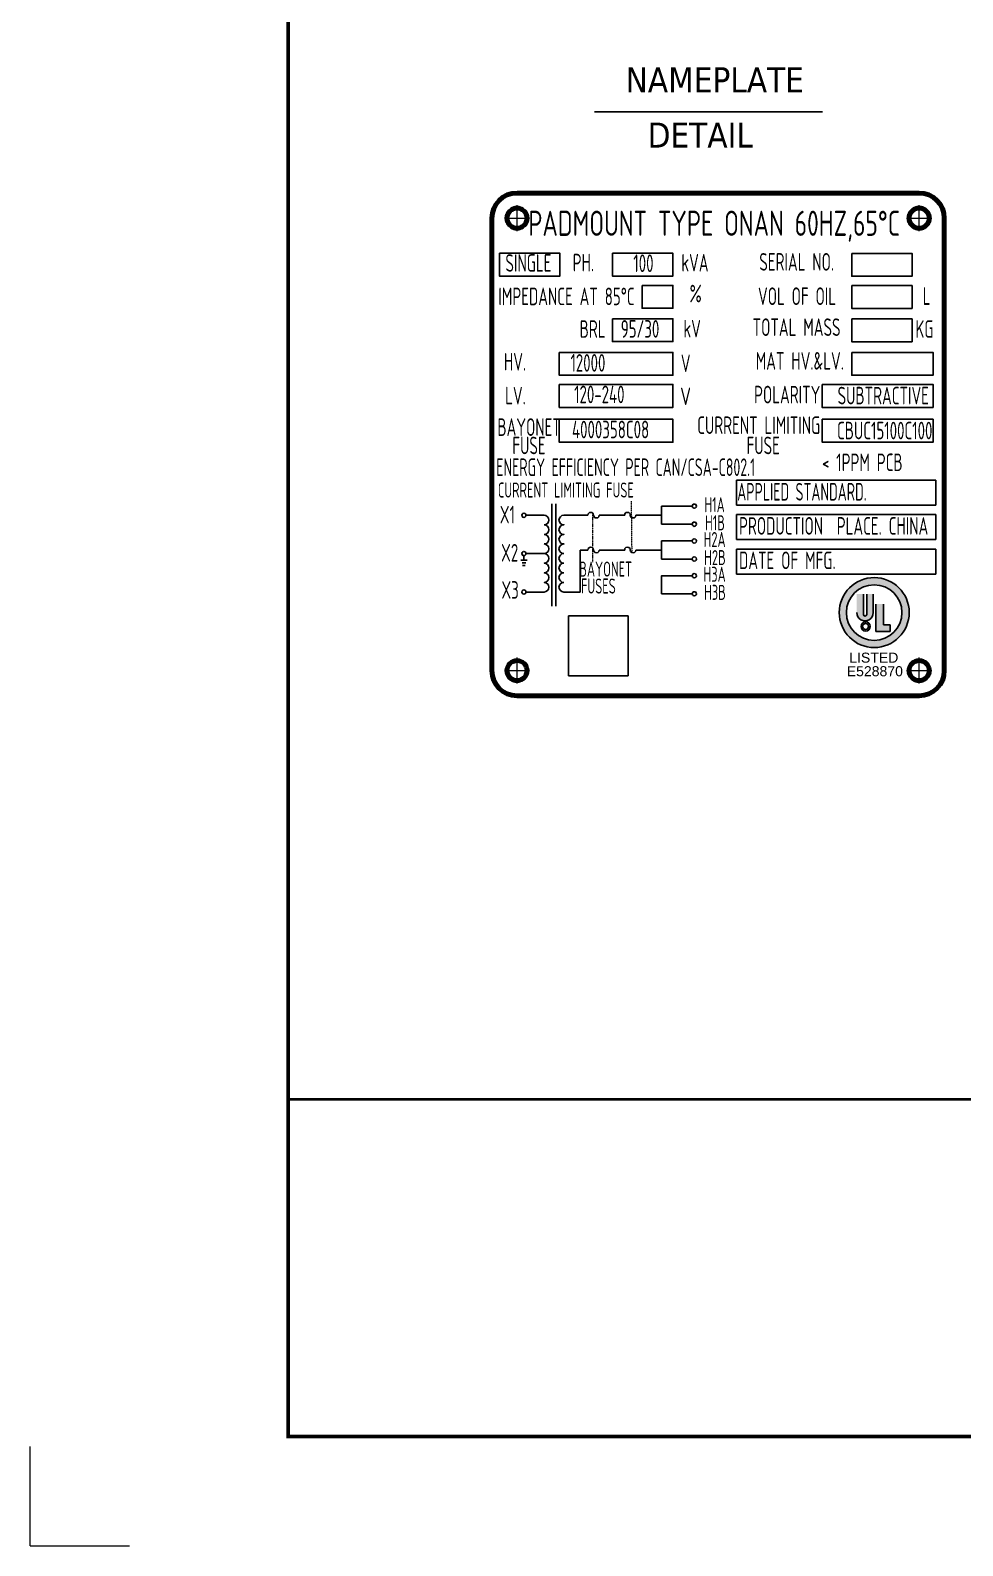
# Model space of a CAD drawing. Header units: millimetres. Extents: x 13152 to 58898, y -6229 to 3679.
# Drawn here: x 50610 to 52465, y -2182 to 833 of the extents above; entities that cross this region are included whole.
import ezdxf
from ezdxf.enums import TextEntityAlignment as Align

# ---------------------------------------------------------------- set-up
doc = ezdxf.new("R2010")
doc.units = ezdxf.units.MM
doc.header["$LTSCALE"] = 4
doc.linetypes.add('5 双点画线', pattern=[10.5, 6.25, -1.25, 0.25, -1.25, 0.25, -1.25])
doc.linetypes.add('ACAD_ISO10W100', pattern=[18, 12, -3, 0, -3])
for name, color, linetype in [('1', 12, 'Continuous'), ('2', 3, 'Continuous'), ('C00-00-00', 7, 'Continuous')]:
    doc.layers.add(name, color=color, linetype=linetype)
doc.layers.add('paper', color=254, linetype='Continuous', plot=False)
doc.layers.add('标注、文本', color=3, linetype='Continuous', lineweight=25)
doc.layers.add('铁心', color=3, linetype='Continuous', lineweight=0)
doc.styles.add('Arial_txtstyle_2.50_0_0', font='arial.ttf')
doc.styles.add('pdm', font='gbenor.shx', dxfattribs={"width": 0.8, "bigfont": 'gbhzfs.shx'})
doc.styles.add('Tahoma$001', font='tahoma.ttf', dxfattribs={"height": 2.159784})
picture_1 = doc.add_image_def('image2.jpg', size_in_pixel=(470, 470))

msp = doc.modelspace()

# ---------------------------------------------------------------- hatches: boundary and pattern name
at = {"layer": '标注、文本'}
h = msp.add_hatch(color=256, dxfattribs=at)
h.paths.add_polyline_path([(52219.35, -325.41, 1), (52358.51, -325.41, 1)])
h.paths.add_polyline_path([(52344.04, -325.41, -1), (52233.53, -325.41, -1)], flags=16)
h.paths.add_polyline_path([(52254.16, -288.72), (52267.2, -288.72), (52267.2, -328.96, 1), (52273.88, -328.96), (52273.88, -288.65), (52286.92, -288.66), (52286.92, -325.42, -0.9998348), (52254.16, -325.84)], flags=0)
h.paths.add_polyline_path([(52292.26, -308.39), (52307.27, -308.39), (52307.27, -349.54), (52320.25, -349.54), (52320.25, -362.88), (52292.26, -362.88)], flags=0)
h.paths.add_polyline_path([(52280.87, -352.99, -1), (52262.55, -352.99, -1)], flags=0)
h.paths.add_polyline_path([(52277.59, -352.99, -1), (52265.83, -352.99, -1)], flags=0)

# ---------------------------------------------------------------- linework, layer by layer
at = {"layer": '1', "color": 0, "lineweight": 40}
msp.add_line((51123.1, -1293.5), (58700.95, -1293.5), dxfattribs=at)
at = {"layer": '1', "color": 0, "lineweight": 40, "const_width": 6.91}
msp.add_lwpolyline([(51123.1, -1964.46), (58700.95, -1964.46), (58700.95, 3482.13), (51123.1, 3482.13), (51123.1, -1964.46)], dxfattribs=at)
at = {"layer": 'C00-00-00', "lineweight": 25}
for p, q in [((52014.77, -61.94), (52411.25, -61.94)), ((52014.77, -61.94), (52014.77, -111.66)), ((52411.25, -61.94), (52411.25, -111.66)), ((52014.77, -111.66), (52411.25, -111.66)), ((52014.77, -130.47), (52411.25, -130.47)), ((52014.77, -130.47), (52014.77, -180.2)), ((52411.25, -130.47), (52411.25, -180.2)), ((52014.77, -180.2), (52411.25, -180.2)), ((52014.77, -199.01), (52411.25, -199.01)), ((52014.77, -199.01), (52014.77, -248.74)), ((52411.25, -199.01), (52411.25, -248.74)), ((52014.77, -248.74), (52411.25, -248.74))]:
    msp.add_line(p, q, dxfattribs=at)
for points in [[(51543.31, 389.31), (51663.54, 389.31), (51663.54, 344.01), (51543.31, 344.01)], [(51768.1, 389.31), (51888.33, 389.31), (51888.33, 344.01), (51768.1, 344.01)], [(52244.08, 388.99), (52364.3, 388.99), (52364.3, 343.69), (52244.08, 343.69)], [(51826.95, 325.39), (51888.33, 325.39), (51888.33, 280.09), (51826.95, 280.09)], [(52244.08, 325.06), (52364.3, 325.06), (52364.3, 279.77), (52244.08, 279.77)], [(51768.1, 258.92), (51888.33, 258.92), (51888.33, 213.63), (51768.1, 213.63)], [(52244.08, 258.6), (52364.3, 258.6), (52364.3, 213.3), (52244.08, 213.3)], [(51662.27, 192.04), (51888.33, 192.04), (51888.33, 146.74), (51662.27, 146.74)], [(52244.08, 192.04), (52406.07, 192.04), (52406.07, 146.74), (52244.08, 146.74)], [(51662.27, 128.54), (51888.33, 128.54), (51888.33, 82.82), (51662.27, 82.82)], [(52185.03, 128.54), (52406.07, 128.54), (52406.07, 82.82), (52185.03, 82.82)], [(51662.27, 59.11), (51888.33, 59.11), (51888.33, 13.39), (51662.27, 13.39)], [(52185.37, 59.11), (52406.07, 59.11), (52406.07, 13.39), (52185.37, 13.39)]]:
    msp.add_lwpolyline(points, close=True, dxfattribs=at)
at = {"layer": 'paper', "lineweight": 13}
for q in [(50610.01, -1984.19), (50807.35, -2181.53)]:
    msp.add_line((50610.01, -2181.53), q, dxfattribs=at)
at = {"layer": '标注、文本'}
for p, q in [((51732.18, 670.6), (52185.86, 670.6)), ((51703.99, -284.57), (51703.99, -200.94)), ((51703.99, -200.94), (51719.24, -200.94)), ((51741.68, -200.94), (51755.21, -200.94)), ((52267.2, -288.72), (52267.2, -328.96)), ((52273.88, -288.65), (52273.88, -328.96)), ((52286.92, -288.66), (52286.92, -325.42)), ((52292.26, -362.88), (52292.26, -308.39)), ((52307.27, -308.39), (52307.27, -349.54)), ((52307.27, -349.54), (52320.25, -349.54)), ((52320.25, -349.54), (52320.25, -362.88)), ((52320.25, -362.88), (52292.26, -362.88))]:
    msp.add_line(p, q, dxfattribs=at)
at = {"layer": '标注、文本', "color": 1, "linetype": 'ACAD_ISO10W100', "lineweight": 13, "ltscale": 0.02}
for p, q in [((51578.35, 433.39), (51578.23, 484.91)), ((52378.35, 433.39), (52378.23, 484.91)), ((51553.03, 459.09), (51603.55, 459.21)), ((52353.03, 459.09), (52403.55, 459.21)), ((51578.35, -466.61), (51578.23, -415.09)), ((52378.35, -466.61), (52378.23, -415.09)), ((51553.03, -440.91), (51603.55, -440.79)), ((52353.03, -440.91), (52403.55, -440.79))]:
    msp.add_line(p, q, dxfattribs=at)
at = {"layer": '标注、文本', "color": 0, "linetype": 'ByBlock', "lineweight": 70}
for p, q in [((51578.29, 509.15), (52378.29, 509.15)), ((51528.29, -440.85), (51528.29, 459.15)), ((52428.29, 459.15), (52428.29, -440.85)), ((52378.29, -490.85), (51578.29, -490.85))]:
    msp.add_line(p, q, dxfattribs=at)
at = {"layer": '标注、文本', "color": 6, "linetype": '5 双点画线', "lineweight": 13, "ltscale": 0.1}
for p, q in [((51805.36, -103.88), (51806.45, -206.02)), ((51728.3, -127.26), (51728.58, -225.09))]:
    msp.add_line(p, q, dxfattribs=at)
at = {"layer": '标注、文本'}
for points in [[(51647.69, -109.31), (51647.69, -312.93)], [(51655.31, -109.31), (51655.31, -312.93)], [(51865.71, -149.7), (51865.71, -113.79), (51926.67, -113.79)], [(51596.04, -131.74), (51632.45, -131.74)], [(51632.45, -150.79), (51635.83, -150.37), (51639.22, -148.25), (51640.91, -144.87), (51641.76, -141.48), (51640.91, -137.67), (51639.22, -134.71), (51635.83, -132.59), (51632.45, -131.74)], [(51671.39, -131.74), (51667.58, -132.59), (51664.62, -134.71), (51662.5, -137.67), (51661.66, -141.48), (51662.5, -144.87), (51664.62, -148.25), (51667.58, -150.37), (51671.39, -150.79), (51667.58, -151.64), (51664.62, -153.76), (51662.5, -156.72), (51661.66, -160.53), (51662.5, -163.92), (51664.62, -167.3), (51667.58, -169.42), (51671.39, -169.84), (51667.58, -170.69), (51664.62, -172.81), (51662.5, -175.77), (51661.66, -179.58), (51662.5, -182.97), (51664.62, -186.35), (51667.58, -188.47), (51671.39, -188.89), (51667.58, -189.74), (51664.62, -191.86), (51662.5, -194.82), (51661.66, -198.63), (51662.5, -202.44), (51664.62, -205.4), (51667.58, -207.52), (51671.39, -207.94)], [(51671.39, -131.74), (51719.24, -131.74)], [(51730.67, -131.74), (51729.82, -128.78), (51727.71, -126.66), (51724.74, -126.24), (51722.2, -126.66), (51720.09, -128.78), (51719.24, -131.74)], [(51730.67, -131.74), (51731.52, -134.71), (51733.21, -136.82), (51736.17, -137.25), (51739.14, -136.82), (51741.25, -134.71), (51741.68, -131.74)], [(51741.68, -131.74), (51755.21, -131.74)], [(51792.48, -131.74), (51741.68, -131.74)], [(51803.48, -131.74), (51803.06, -128.78), (51800.94, -126.66), (51797.98, -126.24), (51795.02, -126.66), (51792.9, -128.78), (51792.48, -131.74)], [(51803.48, -131.74), (51804.33, -134.71), (51806.45, -136.82), (51809.41, -137.25), (51811.95, -136.82), (51814.07, -134.71), (51814.91, -131.74)], [(51865.71, -131.74), (51814.91, -131.74)], [(51865.71, -149.7), (51926.67, -149.7)], [(51632.45, -169.84), (51635.83, -169.42), (51639.22, -167.3), (51640.91, -163.92), (51641.76, -160.53), (51640.91, -156.72), (51639.22, -153.76), (51635.83, -151.64), (51632.45, -150.79)], [(51632.45, -188.89), (51635.83, -188.47), (51639.22, -186.35), (51640.91, -182.97), (51641.76, -179.58), (51640.91, -175.77), (51639.22, -172.81), (51635.83, -170.69), (51632.45, -169.84)], [(51596.04, -207.94), (51632.45, -207.94)], [(51632.45, -207.94), (51635.83, -207.52), (51639.22, -205.4), (51640.91, -202.44), (51641.76, -198.63), (51640.91, -194.82), (51639.22, -191.86), (51635.83, -189.74), (51632.45, -188.89)], [(51632.45, -284.57), (51635.83, -283.72), (51639.22, -281.6), (51640.91, -278.64), (51641.76, -274.83), (51640.91, -271.02), (51639.22, -268.06), (51635.83, -265.94), (51632.45, -265.52), (51635.83, -264.67), (51639.22, -262.55), (51640.91, -259.59), (51641.76, -255.78), (51640.91, -251.97), (51639.22, -249.01), (51635.83, -246.89), (51632.45, -246.47), (51635.83, -245.62), (51639.22, -243.5), (51640.91, -240.54), (51641.76, -236.73), (51640.91, -232.92), (51639.22, -229.96), (51635.83, -227.84), (51632.45, -226.99), (51635.83, -226.57), (51639.22, -224.45), (51640.91, -221.49), (51641.76, -217.68), (51640.91, -213.87), (51639.22, -210.91), (51635.83, -208.79), (51632.45, -207.94)], [(51671.39, -207.94), (51667.58, -208.79), (51664.62, -210.91), (51662.5, -213.87), (51661.66, -217.68), (51662.5, -221.49), (51664.62, -224.45), (51667.58, -226.57), (51671.39, -226.99)], [(51730.67, -200.94), (51729.82, -197.98), (51727.71, -195.86), (51724.74, -195.44), (51722.2, -195.86), (51720.09, -197.98), (51719.24, -200.94)], [(51730.67, -200.94), (51731.52, -203.91), (51733.21, -206.02), (51736.17, -206.45), (51739.14, -206.02), (51741.25, -203.91), (51741.68, -200.94)], [(51792.48, -200.94), (51741.68, -200.94)], [(51803.48, -200.94), (51803.06, -197.98), (51800.94, -195.86), (51797.98, -195.44), (51795.02, -195.86), (51792.9, -197.98), (51792.48, -200.94)], [(51803.48, -200.94), (51804.33, -203.91), (51806.45, -206.02), (51809.41, -206.45), (51811.95, -206.02), (51814.07, -203.91), (51814.91, -200.94)], [(51865.71, -200.94), (51814.91, -200.94)], [(51865.71, -218.9), (51865.71, -182.99), (51926.67, -182.99)], [(51585.88, -221.07), (51598.16, -221.07)], [(51588.42, -226.15), (51596.04, -226.15)], [(51588.84, -231.65), (51594.77, -231.65)], [(51591.81, -212.18), (51591.81, -221.07)], [(51671.39, -226.99), (51667.58, -227.84), (51664.62, -229.96), (51662.5, -232.92), (51661.66, -236.73), (51662.5, -240.54), (51664.62, -243.5), (51667.58, -245.62), (51671.39, -246.47)], [(51865.71, -218.9), (51926.67, -218.9)], [(51671.39, -246.47), (51667.58, -246.89), (51664.62, -249.01), (51662.5, -251.97), (51661.66, -255.78), (51662.5, -259.59), (51664.62, -262.55), (51667.58, -264.67), (51671.39, -265.52)], [(51671.39, -265.52), (51667.58, -265.94), (51664.62, -268.06), (51662.5, -271.02), (51661.66, -274.83), (51662.5, -278.64), (51664.62, -281.6), (51667.58, -283.72), (51671.39, -284.57)], [(51865.71, -288.1), (51865.71, -252.19), (51926.67, -252.19)], [(51596.04, -284.57), (51632.45, -284.57)], [(51671.39, -284.57), (51703.99, -284.57)], [(51865.71, -288.1), (51926.67, -288.1)]]:
    msp.add_lwpolyline(points, dxfattribs=at)
for points in [[(51935.14, -113.79), (51934.72, -111.68), (51933.02, -109.98), (51930.91, -109.56), (51928.79, -109.98), (51927.52, -111.68), (51926.67, -113.79), (51927.52, -115.91), (51928.79, -117.18), (51930.91, -118.03), (51933.02, -117.18), (51934.72, -115.91)], [(51596.04, -131.74), (51595.62, -129.63), (51593.92, -128.36), (51591.81, -127.51), (51589.69, -128.36), (51588.42, -129.63), (51587.57, -131.74), (51588.42, -133.86), (51589.69, -135.55), (51591.81, -135.98), (51593.92, -135.55), (51595.62, -133.86)], [(51935.14, -149.7), (51934.72, -147.58), (51933.02, -145.89), (51930.91, -145.46), (51928.79, -145.89), (51927.52, -147.58), (51926.67, -149.7), (51927.52, -151.81), (51928.79, -153.08), (51930.91, -153.93), (51933.02, -153.08), (51934.72, -151.81)], [(51935.14, -182.99), (51934.72, -180.88), (51933.02, -179.18), (51930.91, -178.76), (51928.79, -179.18), (51927.52, -180.88), (51926.67, -182.99), (51927.52, -185.11), (51928.79, -186.38), (51930.91, -187.23), (51933.02, -186.38), (51934.72, -185.11)], [(51596.04, -207.94), (51595.62, -205.83), (51593.92, -204.56), (51591.81, -203.71), (51589.69, -204.56), (51588.42, -205.83), (51587.57, -207.94), (51588.42, -210.06), (51589.69, -211.75), (51591.81, -212.18), (51593.92, -211.75), (51595.62, -210.06)], [(51935.14, -218.9), (51934.72, -216.78), (51933.02, -215.09), (51930.91, -214.66), (51928.79, -215.09), (51927.52, -216.78), (51926.67, -218.9), (51927.52, -221.01), (51928.79, -222.28), (51930.91, -223.13), (51933.02, -222.28), (51934.72, -221.01)], [(51935.14, -252.19), (51934.72, -250.08), (51933.02, -248.38), (51930.91, -247.96), (51928.79, -248.38), (51927.52, -250.08), (51926.67, -252.19), (51927.52, -254.31), (51928.79, -255.58), (51930.91, -256.43), (51933.02, -255.58), (51934.72, -254.31)], [(51596.04, -284.57), (51595.62, -282.45), (51593.92, -280.76), (51591.81, -279.91), (51589.69, -280.76), (51588.42, -282.45), (51587.57, -284.57), (51588.42, -286.68), (51589.69, -287.95), (51591.81, -288.8), (51593.92, -287.95), (51595.62, -286.68)], [(51935.14, -288.1), (51934.72, -285.98), (51933.02, -284.29), (51930.91, -283.86), (51928.79, -284.29), (51927.52, -285.98), (51926.67, -288.1), (51927.52, -290.21), (51928.79, -291.48), (51930.91, -292.33), (51933.02, -291.48), (51934.72, -290.21)]]:
    msp.add_lwpolyline(points, close=True, dxfattribs=at)
at = {"layer": '标注、文本', "color": 0, "linetype": 'ByBlock', "lineweight": 70}
for centre in [(51578.29, 459.15), (52378.29, 459.15), (51578.29, -440.85), (52378.29, -440.85)]:
    msp.add_circle(centre, 20, dxfattribs=at)
at = {"layer": '标注、文本'}
for centre, radius in [((52288.93, -325.41), 69.58), ((52288.78, -325.41), 55.25), ((52271.71, -352.99), 9.16), ((52271.71, -352.99), 5.88)]:
    msp.add_circle(centre, radius, dxfattribs=at)
at = {"layer": '标注、文本', "color": 0, "linetype": 'ByBlock', "lineweight": 70}
for centre, start, end in [((51578.29, 459.15), 90, 180), ((52378.29, 459.15), 0, 90), ((51578.29, -440.85), 180, 270), ((52378.29, -440.85), 270, 0)]:
    msp.add_arc(centre, 50, start, end, dxfattribs=at)
at = {"layer": '标注、文本'}
for centre, radius, start, end in [((52270.54, -325.63), 16.38, 179.24956, 0.75044), ((52270.54, -328.96), 3.34, 180, 0)]:
    msp.add_arc(centre, radius, start, end, dxfattribs=at)

# ---------------------------------------------------------------- texts
at = {"layer": '2', "linetype": 'Continuous', "style": 'Arial_txtstyle_2.50_0_0'}
for s, p in [('LISTED', (52239.09, -425.05)), ('E528870', (52234.13, -452.05))]:
    msp.add_text(s, height=20, dxfattribs=at).set_placement(p)
at = {"layer": '标注、文本', "style": 'pdm'}
for s, height, width, p in [('PADMOUNT TYPE ONAN 60HZ,65°C', 50, 0.8, (51970.45, 448.95)), ('SINGLE', 35, 0.72, (51600.94, 370.05)), ('PH.', 35, 0.72, (51710.22, 370.8)), ('100', 35, 0.72, (51829.72, 369.45)), ('kVA', 35, 0.72, (51932.18, 370.47)), ('SERIAL NO.', 35, 0.72, (52134.6, 372.2)), ('IMPEDANCE AT 85°C ', 35, 0.72, (51683.48, 303.51)), ('%%%', 35, 0.72, (51933.67, 309.18)), ('VOL OF OIL', 35, 0.72, (52135.3, 303.87)), ('L', 35, 0.72, (52393.09, 304.2)), ('BRL', 35, 0.72, (51728.64, 238.67)), ('95/30', 35, 0.72, (51822.97, 238.88)), ('kV', 35, 0.72, (51926.67, 239.24)), ('TOTAL MASS', 35, 0.72, (52134.39, 242.28)), ('KG', 35, 0.72, (52388.82, 238.5)), ('HV.', 35, 0.72, (51574.33, 173.51)), ('12000', 35, 0.72, (51719.29, 171.26)), ('V', 35, 0.72, (51913.81, 170.47)), ('MAT HV.&LV.', 35, 0.72, (52140.84, 175.25)), ('LV.', 35, 0.72, (51575.27, 106.27)), ('120-240', 35, 0.72, (51742.01, 108.51)), ('V', 35, 0.8, (51913.67, 104.67)), ('POLARITY', 35, 0.72, (52115.75, 108.21)), ('SUBTRACTIVE', 35, 0.72, (52306.86, 106.22)), ('BAYONET', 35, 0.72, (51602.36, 43.49)), ('CURRENT LIMITING', 35, 0.72, (52059.06, 47.29)), ('4000358C08', 35, 0.72, (51764.39, 38.71)), ('CBUC15100C100', 35, 0.72, (52309.73, 36.66)), ('FUSE', 35, 0.72, (51602.05, 7.02)), ('FUSE', 35, 0.72, (52068.01, 7.02)), ('ENERGY EFFICIENCY PER CAN/CSA-C802.1', 35, 0.67, (51794.45, -36.24)), ('< 1PPM PCB', 35, 0.72, (52265.16, -26.54)), ('CURRENT LIMITING FUSE', 30, 0.7, (51675.44, -81.64)), ('X1', 35, 0.72, (51559.15, -130.53)), ('H1A', 30, 0.7, (51971.31, -110.86)), ('H1B', 30, 0.7, (51971.99, -146.87)), ('H2A', 30, 0.7, (51971.31, -180.06)), ('X2', 35, 0.72, (51563.61, -206.47)), ('H2B', 30, 0.7, (51971.99, -216.07)), ('H3A', 30, 0.7, (51971.31, -249.26)), ('X3', 35, 0.72, (51564.51, -280.36)), ('H3B', 30, 0.7, (51971.99, -285.27))]:
    msp.add_text(s, height=height, dxfattribs=dict(at, width=width)).set_placement(p, align=Align.MIDDLE_CENTER)
for s, width, p in [('APPLIED STANDARD.', 0.67, (52016.33, -85.11)), ('PRODUCTION  PLACE. CHINA', 0.72, (52019.89, -153)), ('DATE OF MFG.', 0.72, (52019.89, -221.54))]:
    msp.add_text(s, height=35, dxfattribs=dict(at, width=width)).set_placement(p, align=Align.MIDDLE_LEFT)
at = {"layer": '标注、文本', "style": 'pdm', "width": 0.7}
for s, p in [('BAYONET', (51807.33, -253.9)), ('FUSES', (51774.8, -287.65))]:
    msp.add_text(s, height=30, dxfattribs=at).set_placement(p, align=Align.RIGHT)
at = {"layer": '铁心', "lineweight": 13, "style": 'Tahoma$001'}
for s, p in [('NAMEPLATE', (51794.38, 709.34)), ('DETAIL', (51838.14, 599.41))]:
    msp.add_text(s, height=50, dxfattribs=at).set_placement(p)

# ---------------------------------------------------------------- pictures from other files: only their frames are drawn
at = {"layer": '标注、文本'}
image = msp.add_image(picture_1, insert=(51680.75, -450.98), size_in_units=(118.91, 118.91), dxfattribs=at)
image.dxf.flags = 7

doc.saveas('drawing.dxf')
